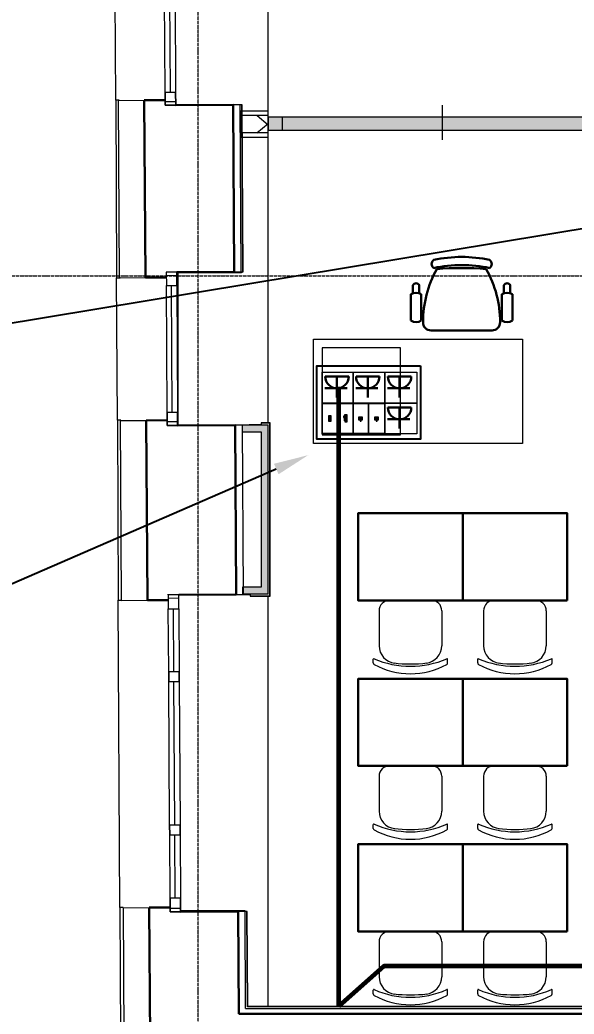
# Model space of a CAD drawing. Header units: millimetres. Extents: x -32 to 417638015, y -35 to 175284279.
# Drawn here: x 417124375 to 417127558, y 175240407 to 175246114 of the extents above; entities that cross this region are included whole.
import ezdxf
from ezdxf import colors
from ezdxf.entities.mleader import LeaderData, LeaderLine
from ezdxf.math import Vec2, Vec3

# ---------------------------------------------------------------- set-up
doc = ezdxf.new("R2010")
doc.units = ezdxf.units.MM
doc.linetypes.add('ADSK_Линия сетки', pattern=[25, 20, -2.5, 0, -2.5])
for name, color, linetype, lineweight in [('_ Окна', 7, 'Continuous', 9), ('_ЭМ_В полу', 26, 'Кабель в трубе', 60), ('_ЭМ_гофра', 5, 'Continuous', 60), ('_ЭМ_ТХобщее_слой', 7, 'Continuous', 30), ('Окна', 7, 'Continuous', 9), ('Оси', 253, 'Continuous', 9), ('Перекрытие', 7, 'Continuous', 18), ('Стены внутренние', 7, 'Continuous', 18), ('Стены наружные', 7, 'Continuous', 18), ('Стены несущие', 7, 'Continuous', 30), ('Стены отделка', 7, 'Continuous', 30), ('Стены штриховка', 7, 'Continuous', 9), ('ТХ', 5, 'Continuous', 0), ('Узлы', 7, 'Continuous', 18), ('ШТРИХОВКА', 252, 'Continuous', 15), ('Электро', 250, 'Continuous', 25), ('ЭОМ_Кабель для СУП', 150, 'Continuous', 9)]:
    doc.layers.add(name, color=color, linetype=linetype, lineweight=lineweight)
for name, color, linetype in [('_ЭМ_Надписи', 7, 'Continuous'), ('PDF _СС_розетки', 7, 'Continuous'), ('ВНУТРЯНКА', 1, 'Continuous'), ('ЭОМ_Лотки рабочие', 5, 'Continuous')]:
    doc.layers.add(name, color=color, linetype=linetype)
doc.layers.add('PDF _ЭОМ _розетки', color=7, linetype='Continuous', true_color=0xeb0000)
doc.layers.add('Линии', color=7, linetype='Continuous', lineweight=9, true_color=0x00a600)
doc.styles.add('ELine', font='txt.shx')
doc.styles.add('ЭОМ', font='isocpeur.ttf', dxfattribs={"width": 0.85, "height": 250})
doc.linetypes.add('TRAY', pattern='A,12.119257,["_",ELine,S=4.5,R=90,X=0,Y=-1.555839],0.750382,["_",ELine,S=4.5,R=0,X=0,Y=-0.8058489999999999],1.314849,["_",ELine,S=4.5,R=0,X=0,Y=-0.8058489999999999],2.250029,["_",ELine,S=4.5,R=90,X=0,Y=-1.555839],13.565483', length=30)
doc.linetypes.add('Кабель в трубе', pattern='A,8,[133,ltypeshp.shx,S=1,R=0,X=10,Y=1.3],-3,[130,ltypeshp.shx,S=1.5,R=-45,X=-1.5,Y=0],8', length=19)

# ---------------------------------------------------------------- blocks, each defined once
blk = doc.blocks.new('Стул ученич штабелир №5-7')
at = {"color": 0, "linetype": 'ByBlock', "lineweight": -2}
for p, q in [((-120.064222017827, -6.874120663269423e-05), (120.064222017827, 6.874120663269423e-05)), ((-120.0642220180016, -6.874130849610083e-05), (120.0642220177106, 6.874110476928763e-05)), ((-179.935777982173, -59.99993125879337), (-179.935777982173, -260.3112319844695)), ((-179.9357779823476, -59.99993125888795), (-179.9357779823476, -260.3112319845714)), ((180.064222017827, -59.99993125879337), (180.064222017827, -260.3112319844695)), ((180.0642220177106, -59.99993125888795), (180.0642220177106, -260.3112319845714)), ((-213.4357779821148, -359.0004116515302), (-213.4357779821148, -337.3406056039639)), ((-213.4357779822894, -359.0004116516247), (-213.4357779822894, -337.3406056040585)), ((213.564222017827, -359.0004116515302), (213.564222017827, -337.3406056039639)), ((213.5642220176524, -359.0004116516247), (213.5642220176524, -337.3406056040585))]:
    blk.add_line(p, q, dxfattribs=at)
for centre, radius, start, end in [((-119.9357779822312, -59.99993125879337), 60.00000000000227, 90, 180), ((-119.9357779823476, -59.99993125885157), 59.99999999995964, 90, 180), ((120.0642220178852, -59.99993125879337), 60.00000000000227, 0, 90), ((120.0642220177106, -59.99993125885157), 59.99999999995964, 0, 90), ((-79.93577798217302, -260.3112319844549), 100.0000000000176, 180, 264.2584419996841), ((-79.93577798234764, -260.3112319845568), 100.0000000000176, 180, 264.2584419996841), ((80.06422201782698, -260.3112319844549), 100.0000000000176, 275.7415580003159, 0), ((80.06422201765236, -260.3112319845568), 100.0000000000176, 275.7415580003159, 0), ((-210.435777982173, -337.3406056039494), 2.999999999983853, 63.89783268162118, 180), ((-210.4357779823476, -337.340605604044), 2.999999999983853, 63.89783268162118, 180), ((0.06422201782697812, 142.3201924452005), 520.8201237039044, 246.3195110063149, 293.6804889936851), ((0.06422201765235513, 142.3201924450987), 520.8201237039044, 246.3195110063149, 293.6804889936851), ((210.564222017827, -337.3406056039494), 2.999999999983853, 0, 116.1021673183788), ((210.5642220176524, -337.340605604044), 2.999999999983853, 0, 116.1021673183788), ((-203.435777982173, -359.0004116515447), 9.999999999989248, 180, 238.068250632605), ((-203.4357779823476, -359.0004116516466), 9.999999999989248, 180, 238.068250632605), ((0.06422201782697812, 9.04909030158342), 430.5490215606072, 240.9916647866204, 299.0083352133797), ((0.06422201765235513, 9.049090301488832), 430.5490215606072, 240.9916647866204, 299.0083352133797), ((0.06422201782697812, 435.5341415462426), 800.3966485555333, 263.2469772545854, 276.7530227454146), ((0.06422201765235513, 435.5341415461407), 800.3966485555333, 263.2469772545854, 276.7530227454146), ((203.564222017827, -359.0004116515447), 9.999999999989248, 301.931749367395, 0), ((203.5642220176524, -359.0004116516466), 9.999999999989248, 301.931749367395, 0)]:
    blk.add_arc(centre, radius, start, end, dxfattribs=at)
blk = doc.blocks.new('ТХ 3 этаж')
at = {"color": 8, "linetype": 'Continuous'}
for p, q in [((2251.174816219718, 12931.50118602597), (2251.195625981898, 12885.89014003071)), ((2287.920816730824, 12931.42698478786), (2287.916067871847, 12885.71416996996)), ((2773.602338537923, 12931.42590237147), (2773.609207131085, 12885.71308752772)), ((2810.350662869983, 12931.49993981578), (2810.329649805208, 12885.88889391365)), ((2239.157609303365, 12880.09468475421), (2239.15727237321, 12728.91376133932)), ((2299.384803962312, 12880.09455052874), (2299.384467032156, 12728.91362711362)), ((2762.140445992467, 12880.0935192061), (2762.140109062311, 12728.91259579099)), ((2822.365317161079, 12880.09338498552), (2822.364980230923, 12728.91246157064)), ((2355.682514034794, 12672.65087865497), (2705.841811279883, 12672.65009827091))]:
    blk.add_line(p, q, dxfattribs=at)
at = {"color": 8}
for points in [[(2537.120604814263, 11122.65048846282), (1937.120604814263, 11122.65048846282), (1937.120604814263, 11622.65048846288), (2537.120604814263, 11622.65048846288)], [(3137.120604814729, 11122.65048846282), (2537.120604814729, 11122.65048846282), (2537.120604814729, 11622.65048846288), (3137.120604814729, 11622.65048846288)], [(2537.120604814263, 10172.65048846282), (1937.120604814263, 10172.65048846282), (1937.120604814263, 10672.65048846288), (2537.120604814263, 10672.65048846288)], [(3137.120604814729, 10172.65048846282), (2537.120604814729, 10172.65048846282), (2537.120604814729, 10672.65048846288), (3137.120604814729, 10672.65048846288)], [(2537.120604814263, 9222.650488462357), (1937.120604814263, 9222.650488462357), (1937.120604814263, 9722.650488462416), (2537.120604814263, 9722.650488462416)], [(3137.120604814729, 9222.650488462357), (2537.120604814729, 9222.650488462357), (2537.120604814729, 9722.650488462416), (3137.120604814729, 9722.650488462416)]]:
    blk.add_lwpolyline(points, close=True, dxfattribs=at)
at = {"color": 8, "linetype": 'Continuous'}
for centre, radius, start, end in [((2386.829752291669, 13053.79756855447), 28.12327221800075, 124.29147231177, 235.7082723040991), ((2531.47474833735, 12346.95057306922), 747.5137961953548, 77.6019923053718, 102.3977723137098), ((2676.122895017848, 13053.7969238201), 28.12280751992464, 304.2900723023849, 55.70964231347127), ((2934.16899742285, 12721.11969029432), 624.4633710530684, 150.9067723083456, 180.1214723106648), ((2531.474644772359, 12300.48076506861), 747.5137961953538, 77.6019923053718, 102.3977723137098), ((2531.472345169808, 11268.64656030334), 1761.918570076576, 85.39382231398093, 94.65462231093323), ((2127.36483790644, 12721.12450891978), 624.4533800444574, 359.8779723083235, 29.10589230429229), ((2269.562900094199, 12922.90794814954), 20.23648610886494, 24.8954523088358, 155.335372313315), ((2791.992746233358, 12922.98090317746), 20.23648610886201, 24.8954523088358, 155.335372313315), ((2269.272256900906, 12830.07474865619), 58.38480618133872, 58.9509823097884, 121.0487723109842), ((2792.252770099905, 12830.0735831132), 58.38485265115693, 58.95101230724548, 121.0487723109842), ((2269.27214292495, 12778.93356320652), 58.38482941624959, 238.9509723039595, 301.0487723109841), ((2792.252656123776, 12778.93239766354), 58.38480618134817, 238.9509723039595, 301.0487723109841), ((2355.087801699876, 12718.06280280196), 45.41608186922892, 177.8134723070786, 270.7478723090622), ((2706.434402538871, 12718.06178742269), 45.4158030504315, 269.2518723107988, 2.186637302556268)]:
    blk.add_arc(centre, radius, start, end, dxfattribs=at)
at = {"layer": 'ТХ', "color": 8}
for points in [[(2880.762162657338, 12022.65048846294), (1680.762162657338, 12022.65048846294), (1680.762162657338, 12622.65048846294), (2880.762162657338, 12622.65048846294)], [(2180.762162657338, 12572.65048846294), (1730.762162657338, 12572.65048846294), (1730.762162657338, 12072.65048846294), (2180.762162657338, 12072.65048846294)]]:
    blk.add_lwpolyline(points, close=True, dxfattribs=at)
at = {"layer": 'ТХ', "color": 8, "lineweight": 0}
for p in [(2237.120604814263, 11122.65048846282), (2837.120604814729, 11122.65048846282), (2237.120604814263, 10172.65048846282), (2837.120604814729, 10172.65048846282), (2237.120604814263, 9222.650488462823), (2837.120604814729, 9222.650488462823)]:
    blk.add_blockref('Стул ученич штабелир №5-7', p, dxfattribs=at)
blk = doc.blocks.new('План 3 этажа')
at = {"layer": 'Стены внутренние', "lineweight": 9}
h = blk.add_hatch(dxfattribs=at)
h.set_pattern_fill('FP_3', color=8, style=0, pattern_type=2)
h.set_pattern_definition([(45, (507.3426762534655, 158.9018102923892), (-106.0660171779821, 106.0660171779821), []), (135, (507.3426762534655, 158.9018102923892), (-106.0660171779821, -106.0660171779821), [])])
h.paths.add_polyline_path([(-5610.714914309327, 13925.30109156366), (-5590.440412456286, 13925.30109156366), (-5590.440412456286, 14025.30109156367), (-5750.142757364374, 14025.30109156367), (-5750.142757364374, 13925.30109156366), (-5621.060961283045, 13925.30109156366)])
at = {"layer": 'Стены внутренние'}
for points in [[(-5734.777722687868, 12208.20918275709), (-5630.440412456286, 12208.20918275709), (-5630.440412456286, 12248.20918275709), (-5739.201887190342, 12247.7129029346), (-5739.201887190342, 12208.20918275709)], [(-5630.440412456286, 11276.69505283942), (-5590.440412456286, 11276.69505283942), (-5591.49015078682, 12248.20918275709), (-5630.440412456286, 12247.95651393843), (-5630.440412456286, 11277.46764382265)], [(-5734.777722687868, 11276.69505283942), (-5630.440412456286, 11277.46764382265), (-5630.440412456286, 11316.69505283942), (-5735.016632830899, 11316.69505283942), (-5734.777722687868, 11277.46764382265), (-5737.435674656474, 11276.69505283942)]]:
    blk.add_hatch(color=8, dxfattribs=at).paths.add_polyline_path(points)
at = {"layer": 'Узлы'}
blk.add_hatch(color=8, dxfattribs=at).paths.add_polyline_path([(-64.65732374653453, 13940.30109156365), (207.3426762534655, 13940.30109156365), (207.3426762534655, 14015.94779230365), (-5590.142757364374, 14015.94779230365), (-5590.142757364374, 13940.30109156365), (-66.65732374653453, 13940.30109156365)])
at = {"layer": '_ Окна', "color": 8}
for p, q in [((-6152.337899164729, 14159.51027277704), (-6156.771619434616, 14887.49677136377)), ((-6121.997400136277, 14103.69401960017), (-6181.996287382436, 14103.32860309441)), ((-6115.919151103369, 13105.68716268119), (-6175.918038349528, 13105.32174617543)), ((-6141.143819051179, 12321.51899441183), (-6145.577539321066, 13049.50549299856)), ((-6110.803320022727, 12265.70274123496), (-6170.802207268886, 12265.3373247292)), ((-6104.636874654692, 11253.21465004686), (-6164.635761900851, 11252.8492335411)), ((-6132.078402737432, 10833.03973107087), (-6134.270901771992, 11193.03305454782)), ((-6126.718960652954, 9953.056051460531), (-6131.712986231672, 10773.04084382471)), ((-6124.161045112634, 9533.063840737417), (-6126.353544147193, 9893.057164214371)), ((-6093.796184983809, 9473.247661744139), (-6153.795072229968, 9472.882245238377))]:
    blk.add_line(p, q, dxfattribs=at)
at = {"layer": '_ Окна', "color": 8, "lineweight": 18}
for p, q in [((-6182.337342787812, 14159.32756452415), (-6122.338455541652, 14159.69298102992)), ((-6181.874481880516, 14083.32897401235), (-6182.337342787812, 14159.32756452415)), ((-6122.338455541652, 14159.69298102992), (-6121.875594634356, 14083.69439051811)), ((-6121.875594634356, 14083.69439051811), (-6181.874481880516, 14083.32897401235)), ((-6116.040956605289, 13125.68679176324), (-6176.039843851448, 13125.32137525748)), ((-6176.039843851448, 13125.32137525748), (-6175.576982944151, 13049.32278474568)), ((-6115.578095697992, 13049.68820125144), (-6116.040956605289, 13125.68679176324)), ((-6175.576982944151, 13049.32278474568), (-6115.578095697992, 13049.68820125144)), ((-6171.143262674263, 12321.33628615895), (-6111.144375428103, 12321.70170266471)), ((-6170.680401766966, 12245.33769564715), (-6171.143262674263, 12321.33628615895)), ((-6111.144375428103, 12321.70170266471), (-6110.681514520807, 12245.70311215291)), ((-6110.681514520807, 12245.70311215291), (-6170.680401766966, 12245.33769564715)), ((-6104.758680156612, 11273.21427912891), (-6164.757567402772, 11272.84886262315)), ((-6164.757567402772, 11272.84886262315), (-6164.270345395092, 11192.85034629494)), ((-6104.271458148933, 11193.2157628007), (-6104.758680156612, 11273.21427912891)), ((-6164.270345395092, 11192.85034629494), (-6104.271458148933, 11193.2157628007)), ((-6162.077846360531, 10832.85702281799), (-6102.078959114372, 10833.22243932375)), ((-6161.712429854771, 10772.85813557183), (-6162.077846360531, 10832.85702281799)), ((-6102.078959114372, 10833.22243932375), (-6101.713542608612, 10773.22355207759)), ((-6101.713542608612, 10773.22355207759), (-6161.712429854771, 10772.85813557183)), ((-6156.718404276049, 9952.873343207651), (-6096.71951702989, 9953.238759713411)), ((-6156.352987770289, 9892.874455961492), (-6156.718404276049, 9952.873343207651)), ((-6096.71951702989, 9953.238759713411), (-6096.35410052413, 9893.239872467253)), ((-6096.35410052413, 9893.239872467253), (-6156.352987770289, 9892.874455961492)), ((-6154.160488735729, 9532.881132484537), (-6094.16160148957, 9533.246548990297)), ((-6153.673266728048, 9452.882616156327), (-6154.160488735729, 9532.881132484537)), ((-6094.16160148957, 9533.246548990297), (-6093.674379481889, 9453.248032662086)), ((-6093.674379481889, 9453.248032662086), (-6153.673266728048, 9452.882616156327))]:
    blk.add_line(p, q, dxfattribs=at)
at = {"layer": 'Линии', "color": 8}
for p, q in [((-4590.440412456228, 13884.75741876938), (-4590.440412456228, 14084.75741876938)), ((207.3426762534655, 14015.94779230363), (-5590.142757364316, 14015.94779230363)), ((-5590.142757364316, 14015.94779230363), (-5590.142757364316, 13940.30109156364)), ((-5510.142757364316, 14015.94779230363), (-5510.142757364316, 13940.30109156364)), ((-5590.142757364316, 13940.30109156364), (207.3426762534655, 13940.30109156364))]:
    blk.add_line(p, q, dxfattribs=at)
at = {"layer": 'Окна', "color": 8}
for p, q in [((-6182.337342787808, 14159.32756452416), (-6186.771063057695, 14887.31406311089)), ((-6126.772175811473, 14887.67947961665), (-6122.338455541586, 14159.69298102992)), ((-6182.337342787812, 14159.32756452415), (-6181.874481880516, 14083.32897401235)), ((-6121.875594634356, 14083.69439051811), (-6122.338455541652, 14159.69298102992)), ((-6181.874481880516, 14083.32897401235), (-6121.875594634356, 14083.69439051811)), ((-6116.040956605289, 13125.68679176324), (-6176.039843851448, 13125.32137525748)), ((-6176.039843851448, 13125.32137525748), (-6175.576982944151, 13049.32278474568)), ((-6115.578095697992, 13049.68820125144), (-6116.040956605289, 13125.68679176324)), ((-6171.143262674258, 12321.33628615895), (-6175.576982944145, 13049.32278474568)), ((-6115.578095697923, 13049.68820125144), (-6111.144375428036, 12321.70170266471)), ((-6171.143262674263, 12321.33628615895), (-6170.680401766966, 12245.33769564715)), ((-6110.681514520807, 12245.70311215291), (-6111.144375428103, 12321.70170266471)), ((-6170.680401766966, 12245.33769564715), (-6110.681514520807, 12245.70311215291)), ((-6104.758680156612, 11273.21427912891), (-6164.757567402772, 11272.84886262315)), ((-6164.757567402772, 11272.84886262315), (-6164.270345395092, 11192.85034629494)), ((-6104.271458148933, 11193.2157628007), (-6104.758680156612, 11273.21427912891)), ((-6162.077846360524, 10832.85702281799), (-6164.270345395083, 11192.85034629494)), ((-6104.271458148836, 11193.2157628007), (-6102.078959114277, 10833.22243932375)), ((-6162.077846360531, 10832.85702281799), (-6161.712429854771, 10772.85813557183)), ((-6101.713542608612, 10773.22355207759), (-6102.078959114372, 10833.22243932375)), ((-6156.718404276045, 9952.873343207651), (-6161.712429854764, 10772.85813557183)), ((-6101.713542608517, 10773.22355207759), (-6096.719517029798, 9953.238759713413)), ((-6156.718404276049, 9952.873343207651), (-6156.352987770289, 9892.874455961492)), ((-6096.35410052413, 9893.239872467253), (-6096.71951702989, 9953.238759713411)), ((-6154.160488735726, 9532.881132484537), (-6156.352987770286, 9892.874455961492)), ((-6096.354100524039, 9893.239872467253), (-6094.161601489479, 9533.246548990297)), ((-6154.160488735729, 9532.881132484537), (-6153.673266728048, 9452.882616156327)), ((-6093.674379481889, 9453.248032662086), (-6094.16160148957, 9533.246548990297)), ((-6153.673266728048, 9452.882616156327), (-6093.674379481889, 9453.248032662086))]:
    blk.add_line(p, q, dxfattribs=at)
at = {"layer": 'Оси', "color": 8, "linetype": 'ADSK_Линия сетки'}
for p, q in [((-5993.091970708105, -3523.687778418595), (-5993.091970708047, 44268.96599885851)), ((-10051.77423916385, 13103.90181029199), (56512.195554265, 13103.90181029178))]:
    blk.add_line(p, q, dxfattribs=at)
at = {"layer": 'Перекрытие', "color": 8}
for p, q in [((-5590.440412456228, 14050.30109156362), (-5590.44041245617, 14914.43344398131)), ((-6121.88213412161, 14084.76812952249), (-5945.575004925544, 14084.76812952249)), ((-5590.440412456286, 12260.20918275708), (-5590.440412456228, 13900.30109156364)), ((-5744.340279971017, 13127.95059312154), (-5744.340279971017, 13122.20677518019)), ((-6110.440412456286, 13122.20677518), (-6110.440412456286, 12245.70458055804)), ((-5744.340279971017, 13122.20677518019), (-6110.440412456286, 13122.20677518)), ((-5740.653358362615, 12242.20677518), (-5739.201887190342, 12242.20677518)), ((-5590.440412456228, 8909.49182641262), (-5590.440412456286, 11264.69505283941)), ((-6093.718813454208, 9460.543786556686), (-5725.575004924671, 9460.543786556686)), ((-5725.575004924671, 9460.543786556686), (-5725.575004924671, 9455.489900693261))]:
    blk.add_line(p, q, dxfattribs=at)
at = {"layer": 'Стены наружные', "color": 8}
for p, q in [((-6466.381662916159, 14112.86924297084), (-6470.583466909186, 14931.59597111789)), ((-6456.948824330582, 12274.86892570238), (-6461.15061966225, 13093.59396616109)), ((-6442.597010485071, 9478.40016794348), (-6451.648584601353, 11242.11062971214))]:
    blk.add_line(p, q, dxfattribs=at)
at = {"layer": 'Стены несущие', "color": 8}
for p, q in [((-6182.057190133433, 14113.32841763543), (-6302.054964625684, 14112.59758462391)), ((-6295.854910090857, 13094.59109862288), (-6302.054964625684, 14112.59758462391)), ((-5791.881714780466, 14085.7041812998), (-6121.875594634388, 14083.69439051811)), ((-5791.881714780524, 14085.70418129979), (-5786.04707675142, 13127.69658254492)), ((-6295.854910090857, 13094.59109862288), (-6175.857135598606, 13095.3219316344)), ((-6176.045934126538, 13126.32135671158), (-6176.039843851468, 13125.32137525748)), ((-6116.040956605284, 13125.68679176324), (-5786.04707675142, 13127.69658254492)), ((-6170.863110019884, 12275.33713927022), (-6290.860884512134, 12274.60630625871)), ((-6284.57263364119, 11242.11858598856), (-6290.860884512134, 12274.60630625871)), ((-5780.687634666916, 12247.71290293459), (-6110.681514520838, 12245.70311215291)), ((-5780.687634666974, 12247.71290293458), (-5774.764800301753, 11275.2240699106)), ((-6164.757567402732, 11272.84886262316), (-6164.769747952931, 11274.84882553136)), ((-6104.758680156607, 11273.21427912891), (-5774.764800301753, 11275.2240699106)), ((-6284.57263364119, 11242.11858598856), (-6164.57485914987, 11242.84941900007)), ((-6153.825523605454, 9477.882152508893), (-6273.823298096773, 9477.151319497381)), ((-6267.004137302516, 8357.4918264125), (-6273.823298096715, 9477.151319497381)), ((-5763.680499627022, 9455.257823443775), (-6093.674379481876, 9453.248032662086)), ((-5763.680499627022, 9455.257823443771), (-5760.100776623818, 8867.491826412668)), ((637.8373840331915, 8867.491826412606), (-5760.100776623818, 8867.491826412668))]:
    blk.add_line(p, q, dxfattribs=at)
at = {"layer": 'Стены отделка', "color": 8, "lineweight": 9}
for p, q in [((-6446.381926297559, 14112.97188402346), (-6466.381662916159, 14112.86924297084)), ((-6466.381662916159, 14112.86924297084), (-6461.15061966225, 13093.59396616109)), ((-6452.052182741114, 14111.68404335951), (-6302.054964625684, 14112.59758462391)), ((-6446.375494378444, 14111.71861659447), (-6446.381926297559, 14112.97188402346)), ((-5739.882679167145, 14086.02087560478), (-5791.881714780524, 14085.70418129979)), ((-5590.440412456228, 14050.30109156364), (-5750.142757364316, 14050.30109156364)), ((-5750.142757364316, 14050.30109156364), (-5750.142757364316, 13900.30109156364)), ((-5734.0480411381, 13128.01327684991), (-5739.882679167145, 14086.02087560478)), ((-5590.440412456228, 13900.30109156364), (-5590.440412456228, 14050.30109156364)), ((-5750.142757364316, 13900.30109156364), (-5590.440412456228, 13900.30109156364)), ((-5786.04707675142, 13127.69658254492), (-5734.0480411381, 13128.01327684991)), ((-5746.047818587336, 13127.94019354876), (-5746.053908862406, 13128.94017500286)), ((-6461.15061966225, 13093.59396616109), (-6441.150883043592, 13093.69660721371)), ((-6441.156064275885, 13094.70617675636), (-6445.858218481357, 13094.67753881259)), ((-6445.858218481357, 13094.67753881258), (-6445.852128206228, 13093.67755735848)), ((-6445.852128206228, 13093.67755735848), (-6295.854910090857, 13094.59109862288)), ((-6441.150883043592, 13093.69660721371), (-6441.156064275885, 13094.70617675636)), ((-6436.949087711982, 12274.971566755), (-6456.948824330582, 12274.86892570238)), ((-6456.948824330582, 12274.86892570238), (-6451.648584601353, 11242.11062971214)), ((-6440.858102627506, 12273.69276499431), (-6290.860884512134, 12274.60630625871)), ((-6436.942647131451, 12273.71661163766), (-6436.949087711982, 12274.971566755)), ((-5740.688376502832, 12247.95651393842), (-5780.687634666974, 12247.71290293458)), ((-5740.688376502832, 12247.95651393842), (-5734.765542137669, 11275.46768091444)), ((-5739.201887190342, 12248.20918275708), (-5739.201887190342, 12208.20918275708)), ((-5739.201887190342, 12248.20918275708), (-5590.440412456228, 12248.20918275708)), ((-5630.690416551544, 12248.62644419899), (-5699.201887189934, 12248.20918275708)), ((-5580.440412456228, 12260.20918275708), (-5630.760959924024, 12260.20918275708)), ((-5630.760959924024, 12260.20918275708), (-5630.690416551544, 12248.62644419899)), ((-5590.440412456228, 11276.69505283941), (-5590.440412456228, 12248.20918275708)), ((-5578.440412456228, 11266.69505283941), (-5578.440412456228, 12258.20918275708)), ((-5739.201887190342, 12208.20918275708), (-5630.440412456228, 12208.20918275708)), ((-5630.440412456228, 12208.20918275708), (-5630.440412456228, 11316.69505283941)), ((-5630.440412456228, 11316.69505283941), (-5737.435674656474, 11316.69505283941)), ((-5737.435674656474, 11316.69505283941), (-5737.435674656474, 11276.69505283941)), ((-5774.764800301753, 11275.2240699106), (-5694.766283973528, 11275.71129191828)), ((-5590.440412456228, 11276.69505283941), (-5737.435674656474, 11276.69505283941)), ((-5694.766283973528, 11275.71129191828), (-5694.699190802698, 11264.69505283941)), ((-5694.699190802698, 11264.69505283941), (-5580.440412456228, 11264.69505283941)), ((-6451.648584601353, 11242.11062971214), (-6431.648847982753, 11242.21327076475)), ((-6431.654029214988, 11243.2228403074), (-6434.58203230676, 11243.20500763237)), ((-6434.58203230676, 11243.20500763236), (-6434.569851756562, 11241.20504472416)), ((-6434.569851756562, 11241.20504472416), (-6284.57263364119, 11242.11858598856)), ((-6431.648847982753, 11242.21327076475), (-6431.654029214988, 11243.2228403074)), ((-6284.57263364119, 11242.11858598856), (-6284.57263364119, 11242.11858598856)), ((-6422.597273866413, 9478.502808996098), (-6442.597010485071, 9478.40016794348)), ((-6442.597010485071, 9478.40016794348), (-6435.971913688292, 8187.491826409522)), ((-6423.820516212145, 9476.237778232982), (-6273.823298096715, 9477.151319497381)), ((-6422.585688052815, 9476.245298815644), (-6422.597273866413, 9478.502808996098)), ((-5711.681464013702, 9455.574517748766), (-5763.680499627022, 9455.257823443771)), ((-5708.355608517362, 8909.491826412628), (-5711.681464013702, 9455.574517748766)), ((-878.6573237465345, 8909.491826412563), (-5708.355608517362, 8909.491826412625)), ((-5760.283488265297, 8897.49182641262), (-5759.452800350613, 8897.49182641262)), ((-5759.452800350613, 8897.491826412628), (-5759.452800350613, 8867.491826412628)), ((-5720.282746415643, 8897.491826412625), (-872.6573237465345, 8897.491826412555))]:
    blk.add_line(p, q, dxfattribs=at)
at = {"layer": 'Стены штриховка', "color": 8}
for p, q in [((-6452.052182741114, 14111.68404335951), (-6445.858218481357, 13094.67753881259)), ((-5746.053908862406, 13128.94017500286), (-5751.882456616382, 14085.94779230363)), ((-5736.048004046315, 13128.00109629972), (-5741.882642075361, 14086.00869505459)), ((-5590.440412456228, 14025.30109156364), (-5750.142757364316, 14025.30109156364)), ((-5590.440412456228, 13925.30109156364), (-5750.142757364316, 13925.30109156364)), ((-6440.858102627506, 12273.69276499431), (-6434.58203230676, 11243.20500763237)), ((-5578.440412456228, 12258.20918275708), (-5630.748779147922, 12258.20918275708)), ((-5580.440412456228, 11264.69505283941), (-5580.440412456228, 12260.20918275708)), ((-5578.440412456228, 12260.20918275708), (-5580.440412456228, 12260.20918275708)), ((-5578.440412456228, 12258.20918275708), (-5578.440412456228, 12260.20918275708)), ((-5694.7113715788, 11266.69505283941), (-5578.440412456228, 11266.69505283941)), ((-5580.440412456228, 11264.69505283941), (-5578.440412456228, 11264.69505283941)), ((-5578.440412456228, 11264.69505283941), (-5578.440412456228, 11266.69505283941)), ((-6423.820516212145, 9476.237778232982), (-6417.006919238716, 8357.4918264125)), ((-5720.282746415643, 8897.491826412625), (-5723.681241462938, 9455.501434447611)), ((-5710.343464833742, 8907.491826412628), (-5713.681426921918, 9455.562337198575)), ((-876.6573237465345, 8907.491826412563), (-5710.343464833742, 8907.491826412625))]:
    blk.add_line(p, q, dxfattribs=at)
at = {"layer": 'ЭОМ_Лотки рабочие'}
blk.add_blockref('ТХ 3 этаж', (-7010.895253870607, 118.5421783487909), dxfattribs=at)
blk = doc.blocks.new('_ЭМ_ТХ2_3 этаж_нов')
at = {"color": 8, "linetype": 'Continuous'}
for p, q in [((1221.354326141067, 12844.73505281098), (1221.353989210911, 12693.5541293961)), ((1233.37153305742, 12896.14155408273), (1233.392342819599, 12850.53050808748)), ((1270.117533568526, 12896.06735284463), (1270.112784709549, 12850.35453802673)), ((1281.581520800013, 12844.7349185855), (1281.581183869857, 12693.55399517039)), ((1744.337162830168, 12844.73388726287), (1744.336825900013, 12693.55296384776)), ((1755.799055375624, 12896.06627042824), (1755.805923968786, 12850.35345558449)), ((1792.547379707685, 12896.14030787255), (1792.526366642909, 12850.52926197042)), ((1804.56203399878, 12844.73375304228), (1804.561697068624, 12693.55282962741)), ((1337.879230872495, 12637.29124671174), (1688.038528117584, 12637.29046632768))]:
    blk.add_line(p, q, dxfattribs=at)
at = {"color": 8}
for points in [[(1519.317321651964, 11087.29085651958), (919.3173216519644, 11087.29085651958), (919.3173216519644, 11587.29085651968), (1519.317321651964, 11587.29085651968)], [(2119.31732165243, 11087.29085651958), (1519.31732165243, 11087.29085651958), (1519.31732165243, 11587.29085651968), (2119.31732165243, 11587.29085651968)], [(1519.317321651964, 10137.29085651958), (919.3173216519644, 10137.29085651958), (919.3173216519644, 10637.29085651968), (1519.317321651964, 10637.29085651968)], [(2119.31732165243, 10137.29085651958), (1519.31732165243, 10137.29085651958), (1519.31732165243, 10637.29085651968), (2119.31732165243, 10637.29085651968)], [(1519.317321651964, 9187.29085651911), (919.3173216519644, 9187.29085651911), (919.3173216519644, 9687.290856519212), (1519.317321651964, 9687.290856519212)], [(2119.31732165243, 9187.29085651911), (1519.31732165243, 9187.29085651911), (1519.31732165243, 9687.290856519212), (2119.31732165243, 9687.290856519212)]]:
    blk.add_lwpolyline(points, close=True, dxfattribs=at)
at = {"color": 8, "linetype": 'Continuous'}
for centre, radius, start, end in [((1369.026469129371, 13018.43793661124), 28.12327221800075, 124.2914723101788, 235.7082723052254), ((1513.671465175052, 12311.59094112599), 747.5137961953548, 77.60199230505852, 102.3977723140006), ((1658.31961185555, 13018.43729187687), 28.12280751992464, 304.2900723030044, 55.70964231442149), ((1916.365714260552, 12685.76005835108), 624.4633710530684, 150.9067723079505, 180.1214723106643), ((1513.671361610061, 12265.12113312538), 747.5137961953538, 77.60199230505852, 102.3977723140006), ((1513.66906200751, 11233.28692836011), 1761.918570076576, 85.3938223140479, 94.65462231088247), ((1109.561554744141, 12685.76487697655), 624.4533800444574, 359.877972308325, 29.105892302794), ((1251.7596169319, 12887.54831620631), 20.23648610886494, 24.89545230996893, 155.335372311763), ((1774.189463071059, 12887.62127123423), 20.23648610886201, 24.89545230996893, 155.335372311763), ((1251.468973738607, 12794.71511671297), 58.38480618133872, 58.95098230897093, 121.0487723124845), ((1774.449486937607, 12794.71395116997), 58.38485265115693, 58.95101230675053, 121.0487723124845), ((1251.468859762652, 12743.57393126329), 58.38482941624959, 238.9509723044859, 301.0487723124845), ((1337.284518537577, 12682.70317085875), 45.41608186922892, 177.8134723070741, 270.7478723090637), ((1688.631119376572, 12682.70215547947), 45.4158030504315, 269.2518723108124, 2.186637302555273), ((1774.449372961477, 12743.57276572031), 58.38480618134817, 238.9509723044859, 301.0487723124845)]:
    blk.add_arc(centre, radius, start, end, dxfattribs=at)
at = {"layer": 'ТХ', "color": 8}
for points in [[(1862.958879495032, 11987.29085651969), (662.9588794950305, 11987.29085651969), (662.9588794950305, 12587.29085651969), (1862.958879495032, 12587.29085651969)], [(1162.95887949503, 12537.29085651969), (712.9588794950305, 12537.29085651969), (712.9588794950305, 12037.29085651969), (1162.95887949503, 12037.29085651969)]]:
    blk.add_lwpolyline(points, close=True, dxfattribs=at)
at = {"layer": 'ТХ', "color": 8, "lineweight": 0}
for p in [(1219.317321651964, 11087.29085651958), (1819.31732165243, 11087.29085651958), (1219.317321651964, 10137.29085651958), (1819.31732165243, 10137.29085651958), (1219.317321651964, 9187.290856519576), (1819.31732165243, 9187.290856519576)]:
    blk.add_blockref('Стул ученич штабелир №5-7', p, dxfattribs=at)
blk = doc.blocks.new('розетк для люка')
at = {"layer": 'ВНУТРЯНКА', "color": 5, "lineweight": 30, "ltscale": 100, "transparency": 33554687}
blk.add_line((-67.11747854948044, -58.844417036511), (-67.11747854948044, 69.0245871595107), dxfattribs=at)
at = {"layer": 'Электро', "color": 5, "lineweight": 30, "transparency": 33554687}
for p, q in [((0, 67.26808135141619), (0, -67.26808135141619)), ((0, 0.0003593091387301683), (-120.061785097234, 0.0003593091387301683))]:
    blk.add_line(p, q, dxfattribs=at)
blk.add_ellipse((0.1495329299941659, 0), major_axis=(47.56583400309081, 47.56583400309035), ratio=0.9999999999999749, start_param=0.7876211000824064, end_param=3.924767880302308, dxfattribs=at)
blk = doc.blocks.new('Люк на 6 мест')
h = blk.add_hatch(color=256)
h.dxf.hatch_style = 1
h.paths.add_polyline_path([(-284.6164134591818, 515.7474190315988), (-284.5652974923141, 526.8375173213717), (-319.1556172966957, 526.9969494201068), (-319.2067332635634, 515.906851130334)])
h = blk.add_hatch(color=256)
h.dxf.hatch_style = 1
h.paths.add_polyline_path([(-323.7025677859856, 435.0548833542289), (-323.7022941317482, 435.1142552340189), (-313.005850428257, 442.7868896221062), (-289.0984504525622, 442.7241952550849), (-279.4343289099706, 434.9577158932825), (-279.4340552561989, 435.0170877726068), (-279.3240828458293, 422.808255480255), (-323.5925953751503, 422.8460510616442)])
h = blk.add_hatch(color=256)
h.dxf.hatch_style = 1
h.paths.add_polyline_path([(-311.7315014389605, 334.8334641364127), (-311.7421021068731, 341.7084559640571), (-317.2420955689886, 341.6999754296339), (-317.2505761034117, 347.1999688908181), (-311.750582641529, 347.2084494252413), (-311.7611833096744, 354.0834412533513), (-292.5112061932014, 354.1131231245308), (-292.4815243222547, 334.8631460071265)])
h = blk.add_hatch(color=256)
h.dxf.hatch_style = 1
h.paths.add_polyline_path([(-311.2660800683661, 243.1889807875316), (-311.2766807362786, 250.063972615176), (-316.7766741983942, 250.0554920807529), (-316.7851547328173, 255.5554855419371), (-311.2851612709346, 255.5639660763602), (-311.29576193908, 262.4389579044703), (-292.0457848226069, 262.4686397756498), (-292.0161029516603, 243.2186626582454)])
for p, q in [((-323.7025677855199, 435.0548833542289), (-323.7022941317482, 435.1142552340189)), ((-323.5925953751503, 422.8460510616442), (-323.7025677855199, 435.0548833542289)), ((-279.3240828458293, 422.808255480255), (-323.5925953751503, 422.8460510616442)), ((-289.0984504525622, 442.7241952550849), (-296.8204412725827, 442.7122885844456)), ((-296.8204412725827, 442.7122885844456), (-296.8085346021762, 434.9902977641923)), ((-289.0865437821558, 435.0022044345988), (-289.0984504525622, 442.7241952550849)), ((-289.0865437821558, 435.0022044345988), (-279.4340552561989, 435.0170877726068)), ((-279.4340552561989, 435.0170877726068), (-279.3240828458293, 422.808255480255))]:
    blk.add_line(p, q)
for points in [[(-215.4657629050489, 477.0801654207753), (-388.3062678503629, 476.7635674309568), (-388.3062678503629, 565.6642030309304), (-215.4657629050489, 565.9808010207489)], [(-284.5652974918485, 526.8375173213717), (-284.6164134587161, 515.7474190315988), (-319.2067332635634, 515.906851130334), (-319.1556172966957, 526.9969494201068)], [(-215.4657629050489, 388.1795298208017), (-388.3062678503629, 387.8629318309831), (-388.3062678503629, 476.7635674309568), (-215.4657629050489, 477.0801654207753)], [(-215.4657629050489, 299.2788942208281), (-388.3062678503629, 298.9622962310095), (-388.3062678503629, 387.8629318309831), (-215.4657629050489, 388.1795298208017)], [(-215.8419085670903, 205.4565212957386), (-388.6824135124043, 205.1399233059201), (-388.3062678503629, 298.9631910803387), (-215.4657629050489, 299.2797890701572)]]:
    blk.add_lwpolyline(points, close=True)
for points in [[(-311.750582641529, 347.2084494252413), (-317.2505761034117, 347.1999688908181), (-317.2420955689886, 341.6999754296339), (-311.7421021068731, 341.7084559640571)], [(-311.750582641529, 347.2084494252413), (-311.7611833096744, 354.0834412533513), (-292.5112061932014, 354.1131231245308)], [(-292.5112061932014, 354.1131231245308), (-292.4815243222547, 334.8631460071265), (-311.7315014389605, 334.8334641364127), (-311.7421021068731, 341.7084559640571)], [(-311.2851612709346, 255.5639660763602), (-316.7851547328173, 255.5554855419371), (-316.7766741983942, 250.0554920807529), (-311.2766807362786, 250.063972615176)], [(-311.2851612709346, 255.5639660763602), (-311.29576193908, 262.4389579044703), (-292.0457848226069, 262.4686397756498)], [(-292.0457848226069, 262.4686397756498), (-292.0161029516603, 243.2186626582454), (-311.2660800683661, 243.1889807875316), (-311.2766807362786, 250.063972615176)]]:
    blk.add_lwpolyline(points)
at = {"layer": 'PDF _СС_розетки', "linetype": 'Continuous', "lineweight": 20, "transparency": 33554687}
for points in [[(-391.1627966398373, 565.9808010207489), (-213.3615254396573, 565.9808010207489), (-213.3615254396573, 388.1795298208017), (-391.1627966398373, 388.1795298208017)], [(-391.1627966398373, 388.1795298208017), (-213.3615254396573, 388.1795298208017), (-213.3615254396573, 205.2982223008294), (-391.1627966398373, 205.2982223008294)], [(-391.1627966398373, 388.1795298208017), (-213.3615254396573, 388.1795298208017), (-213.3615254396573, 205.2982223008294), (-391.1627966398373, 205.2982223008294)], [(-391.1627966398373, 205.2982223008294), (-213.3615254396573, 205.2982223008294), (-213.3615254396573, 22.41691478085704), (-391.1627966398373, 22.41691478085704)]]:
    blk.add_lwpolyline(points, close=True, dxfattribs=at)
at = {"layer": 'PDF _ЭОМ _розетки', "color": 3, "linetype": 'Continuous', "lineweight": 25, "transparency": 33554687}
blk.add_lwpolyline([(0, 0), (-421.6430145595223, 0), (-421.6430145595223, 596.4610189408995), (0, 596.4610189408995)], close=True, dxfattribs=at)
at = {"layer": 'PDF _ЭОМ _розетки', "color": 7, "linetype": 'Continuous', "lineweight": 20, "transparency": 33554687}
for points in [[(-35.56025423947722, 388.1795298208017), (-213.3615254396573, 388.1795298208017), (-213.3615254396573, 565.9808010207489), (-35.56025423947722, 565.9808010207489)], [(-35.56025423947722, 205.2982223008294), (-213.3615254396573, 205.2982223008294), (-213.3615254396573, 388.1795298208017), (-35.56025423947722, 388.1795298208017)], [(-35.56025423947722, 22.41691478085704), (-213.3615254396573, 22.41691478085704), (-213.3615254396573, 205.2982223008294), (-35.56025423947722, 205.2982223008294)]]:
    blk.add_lwpolyline(points, close=True, dxfattribs=at)
at = {"layer": 'ВНУТРЯНКА', "color": 5, "lineweight": 30, "ltscale": 100, "transparency": 33554687}
for p, q in [((-128.9823544034734, 244.7195189581253), (-128.9823544034734, 372.5885231543798)), ((-128.8328214734793, 244.7195189581253), (-128.8328214734793, 372.588523154147)), ((-306.7836256036535, 61.83821143815294), (-306.7836256036535, 189.7072156344075)), ((-306.6340926736593, 61.83821143815294), (-306.6340926736593, 189.7072156341746)), ((-128.8328214734793, 61.83821143815294), (-128.8328214734793, 189.7072156341746))]:
    blk.add_line(p, q, dxfattribs=at)
at = {"layer": 'ВНУТРЯНКА', "color": 1, "lineweight": 30, "ltscale": 100, "transparency": 33554687}
blk.add_line((-128.9823544034734, 61.83821143815294), (-128.9823544034734, 189.7072156344075), dxfattribs=at)
at = {"layer": 'Электро', "color": 5, "lineweight": 30, "transparency": 33554687}
for p, q in [((-61.864875853993, 370.8320173460525), (-61.864875853993, 236.2958546432201)), ((-61.71534292399883, 370.8320173460525), (-61.71534292399883, 236.2958546432201)), ((-61.864875853993, 303.564295303775), (-181.9266609512269, 303.564295303775)), ((-61.71534292399883, 303.564295303775), (-181.7771280212328, 303.564295303775)), ((-239.5166141241789, 187.9507098260801), (-239.5166141241789, 53.41454712324776)), ((-61.71534292399883, 187.9507098260801), (-61.71534292399883, 53.41454712324776)), ((-239.6661470541731, 120.6829877838027), (-359.727932151407, 120.6829877838027)), ((-239.5166141241789, 120.6829877838027), (-359.5783992214128, 120.6829877838027)), ((-61.71534292399883, 120.6829877838027), (-181.7771280212328, 120.6829877838027))]:
    blk.add_line(p, q, dxfattribs=at)
at = {"layer": 'Электро', "color": 1, "lineweight": 30, "transparency": 33554687}
for p, q in [((-239.6661470541731, 187.9507098260801), (-239.6661470541731, 53.41454712324776)), ((-61.864875853993, 187.9507098260801), (-61.864875853993, 53.41454712324776)), ((-61.864875853993, 120.6829877838027), (-181.9266609512269, 120.6829877838027))]:
    blk.add_line(p, q, dxfattribs=at)
at = {"layer": 'Электро', "color": 5, "lineweight": 30, "transparency": 33554687}
for centre in [(-61.71534292399883, 303.5639359946363), (-61.56580999400467, 303.5639359946363), (-239.5166141241789, 120.6826284746639), (-239.3670811941847, 120.6826284746639), (-61.56580999400467, 120.6826284746639)]:
    blk.add_ellipse(centre, major_axis=(47.56583400309081, 47.56583400309035), ratio=0.9999999999999749, start_param=0.7876211000824064, end_param=3.924767880302308, dxfattribs=at)
at = {"layer": 'Электро', "color": 1, "lineweight": 30, "transparency": 33554687}
blk.add_ellipse((-61.71534292399883, 120.6826284746639), major_axis=(47.56583400309081, 47.56583400309035), ratio=0.9999999999999749, start_param=0.7876211000824064, end_param=3.924767880302308, dxfattribs=at)
at = {"color": 5, "linetype": 'TRAY', "lineweight": 53, "transparency": 33554687}
blk.add_blockref('розетк для люка', (-61.864875853993, 480.2570590768009), dxfattribs=at)

msp = doc.modelspace()

# ---------------------------------------------------------------- linework, layer by layer
at = {"layer": '_ЭМ_В полу', "ltscale": 25}
msp.add_lwpolyline([(417126204.8304015, 175244008.1097895), (417126204.8304015, 175240450.1549772)], dxfattribs=at)
at = {"layer": '_ЭМ_гофра', "linetype": 'ByBlock'}
msp.add_lwpolyline([(417131080.4500534, 175244700.8483848), (417131080.4500534, 175241333.0478044), (417130296.282815, 175241333.0478044), (417130296.282815, 175240681.8419268), (417126464.3997084, 175240681.8419268), (417126204.8304015, 175240450.1549772)], dxfattribs=at)

# ---------------------------------------------------------------- block references
at = {"layer": '_ЭМ_ТХобщее_слой', "lineweight": 50}
msp.add_blockref('_ЭМ_ТХ2_3 этаж_нов', (417125398.491967, 175231694.5649611), dxfattribs=at)
at = {"layer": 'ШТРИХОВКА'}
msp.add_blockref('План 3 этажа', (417131391.5839376, 175231540.6631508), dxfattribs=at)
at = {"layer": 'ЭОМ_Кабель для СУП', "color": 217, "linetype": 'ByBlock', "lineweight": 40, "true_color": 0x93278f, "transparency": 33554687, "rotation": 90}
msp.add_blockref('Люк на 6 мест', (417126676.205348, 175244128.2181741), dxfattribs=at)

# ---------------------------------------------------------------- leaders
at = {"layer": '_ЭМ_Надписи', "color": 7, "ltscale": 5}
ml = msp.add_multileader_mtext('Standard', dxfattribs=at)
ml.set_content('{\\fGOST Common|b0|i0|c204|p34;\\W0.9;\\C256;3ЩРС-1\\fISOCPEUR|b0|i0|c204|p34;\\W0.85; Гр.5\\P\\W1;\\C0;Итер. у-во}', color=1, style='ЭОМ')
ml.set_leader_properties()
ml.build(insert=Vec2(0, 0))
ml.multileader.update_dxf_attribs({"text_left_attachment_type": 6, "text_right_attachment_type": 6, "dogleg_length": 0, "arrow_head_size": 200})
ctx = ml.context
ctx.base_point, ctx.char_height, ctx.arrow_head_size, ctx.landing_gap_size, ctx.plane_origin = Vec3(417119772.7247725, 175243890.9238158), 250, 200, 0, Vec3(417117450.1178669, 175252851.7863039)
ctx.left_attachment, ctx.right_attachment = 6, 6
notes = []
notes.append((ctx, [(1, (1, 1, 0), (417121422.7247725, 175243890.9238158), (-1, 0), 0, [(0, [(417128597.8091591, 175245079.1517748)], 0, [])])]))
ctx.mtext.insert, ctx.mtext.width, ctx.mtext.flow_direction = Vec3(417119772.7247725, 175244215.9238158), 2879.262652535923, 5
ml = msp.add_multileader_mtext('Standard', dxfattribs=at)
ml.set_content('{\\fGOST Common|b0|i0|c0|p34;\\W0.9;\\C256;3\\fGOST Common|b0|i0|c204|p34;ЩРС\\fGOST Common|b0|i0|c0|p34;-\\fGOST Common|b0|i0|c204|p34;1\\fISOCPEUR|b0|i0|c204|p34;\\W0.85; Гр.5\\P\\W1;\\C0;Раб.место учителя, ноутбук}', color=1, style='ЭОМ')
ml.set_leader_properties()
ml.build(insert=Vec2(0, 0))
ml.multileader.update_dxf_attribs({"text_left_attachment_type": 6, "text_right_attachment_type": 6, "dogleg_length": 0, "arrow_head_size": 200})
ctx = ml.context
ctx.base_point, ctx.char_height, ctx.arrow_head_size, ctx.landing_gap_size, ctx.plane_origin = Vec3(417119950.0275155, 175241673.4467638, -64.26463315267222), 250, 200, 0, Vec3(417103772.0494832, 175252516.9793229, -64.26463315267222)
ctx.left_attachment, ctx.right_attachment = 6, 6
notes.append((ctx, [(1, (1, 1, 0), (417121556.2775155, 175241673.4467638, -64.26463315267222), (-1, 0), 0, [(0, [(417126030.7870493, 175243615.6459719, -64.26463315267222)], 0, [])])]))
ctx.mtext.insert, ctx.mtext.width, ctx.mtext.defined_height, ctx.mtext.flow_direction = Vec3(417119950.0275155, 175241998.4467638, -64.26463315267222), 2073.809115969734, 545.6159617257083, 5
for ctx, leaders in notes:
    for number, flags, end, landing, length, lines in leaders:
        leader = LeaderData()
        leader.index, (leader.has_last_leader_line, leader.has_dogleg_vector, leader.attachment_direction) = number, flags
        leader.last_leader_point, leader.dogleg_vector, leader.dogleg_length = Vec3(end), Vec3(landing), length
        for number, points, colour, breaks in lines:
            line = LeaderLine()
            line.index, line.vertices, line.color, line.breaks = number, Vec3.list(points), colors.encode_raw_color(colour), breaks
            leader.lines.append(line)
        ctx.leaders.append(leader)

doc.saveas('drawing.dxf')
